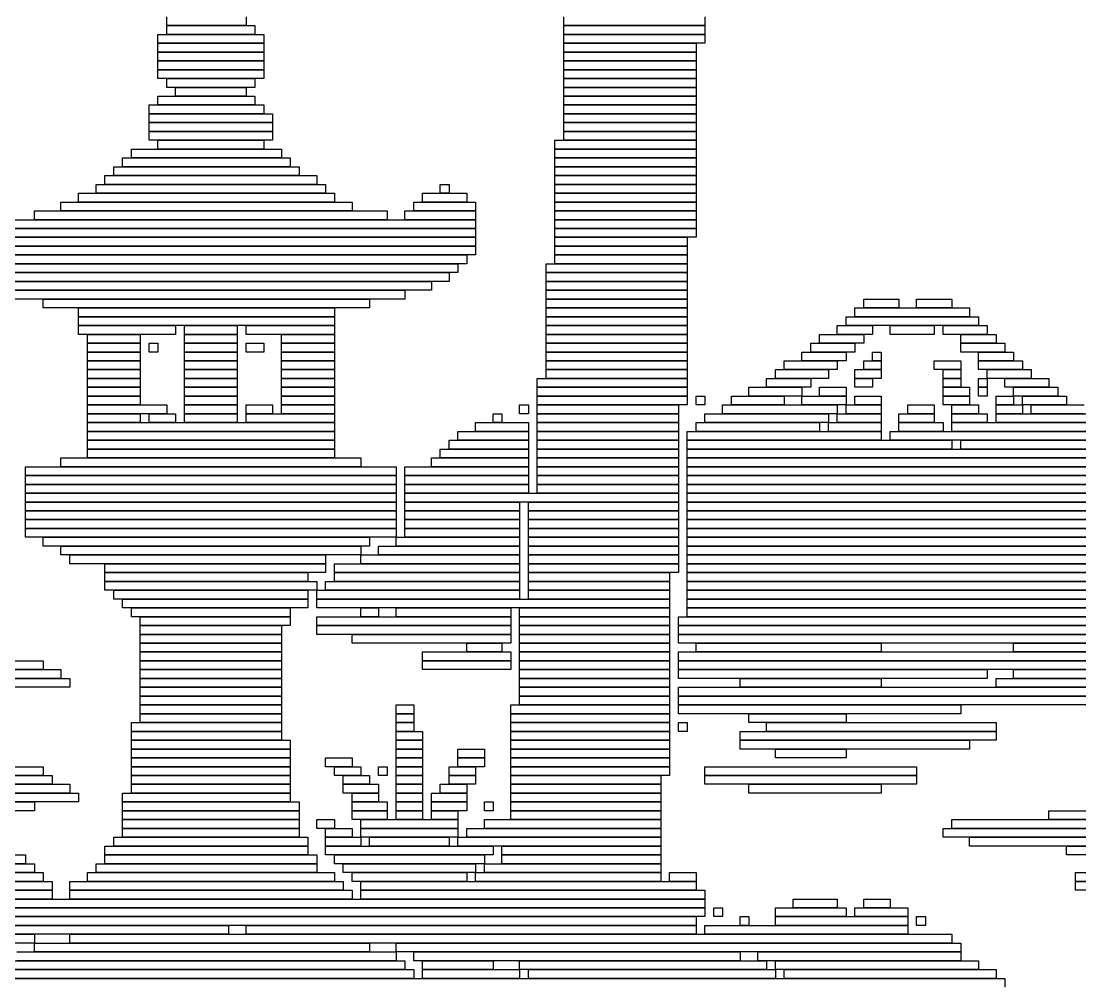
# Model space of a CAD drawing. Extents: x 294 to 729, y 311 to 714.
# Drawn here: x 399.5 to 519.5, y 452.5 to 561.5 of the extents above; entities that cross this region are included whole.
import ezdxf

# ---------------------------------------------------------------- set-up
doc = ezdxf.new("R2010")
doc.units = 0

msp = doc.modelspace()

# ---------------------------------------------------------------- linework, layer by layer
for p, q in [((416, 561), (416, 562)), ((425, 562), (425, 561)), ((461, 561), (461, 562)), ((477, 562), (477, 561)), ((425, 561), (416, 561)), ((416, 561), (426, 561)), ((416, 560), (416, 561)), ((426, 561), (426, 560)), ((477, 561), (461, 561)), ((461, 561), (477, 561)), ((461, 560), (461, 561)), ((477, 561), (477, 560)), ((415, 560), (427, 560)), ((415, 559), (415, 560)), ((426, 560), (416, 560)), ((427, 560), (427, 559)), ((477, 560), (461, 560)), ((461, 560), (477, 560)), ((461, 559), (461, 560)), ((477, 560), (477, 559)), ((427, 559), (415, 559)), ((415, 559), (427, 559)), ((415, 558), (415, 559)), ((427, 558), (415, 558)), ((415, 558), (427, 558)), ((415, 557), (415, 558)), ((427, 559), (427, 558)), ((427, 558), (427, 557)), ((477, 559), (461, 559)), ((461, 559), (476, 559)), ((461, 558), (461, 559)), ((476, 558), (461, 558)), ((461, 558), (476, 558)), ((461, 557), (461, 558)), ((476, 559), (476, 558)), ((476, 558), (476, 557)), ((427, 557), (415, 557)), ((415, 557), (427, 557)), ((415, 556), (415, 557)), ((427, 557), (427, 556)), ((476, 557), (461, 557)), ((461, 557), (476, 557)), ((461, 556), (461, 557)), ((476, 557), (476, 556)), ((427, 556), (415, 556)), ((415, 556), (427, 556)), ((415, 555), (415, 556)), ((427, 556), (427, 555)), ((476, 556), (461, 556)), ((461, 556), (476, 556)), ((461, 555), (461, 556)), ((476, 556), (476, 555)), ((427, 555), (415, 555)), ((416, 555), (426, 555)), ((416, 554), (416, 555)), ((426, 555), (426, 554)), ((476, 555), (461, 555)), ((461, 555), (476, 555)), ((461, 554), (461, 555)), ((476, 555), (476, 554)), ((426, 554), (416, 554)), ((417, 554), (425, 554)), ((417, 553), (417, 554)), ((425, 554), (425, 553)), ((476, 554), (461, 554)), ((461, 554), (476, 554)), ((461, 553), (461, 554)), ((476, 554), (476, 553)), ((414, 552), (427, 552)), ((414, 551), (414, 552)), ((415, 553), (426, 553)), ((415, 552), (415, 553)), ((426, 552), (415, 552)), ((425, 553), (417, 553)), ((426, 553), (426, 552)), ((427, 552), (427, 551)), ((476, 553), (461, 553)), ((461, 553), (476, 553)), ((461, 552), (461, 553)), ((476, 552), (461, 552)), ((461, 552), (476, 552)), ((461, 551), (461, 552)), ((476, 553), (476, 552)), ((476, 552), (476, 551)), ((427, 551), (414, 551)), ((414, 551), (428, 551)), ((414, 550), (414, 551)), ((428, 551), (428, 550)), ((476, 551), (461, 551)), ((461, 551), (476, 551)), ((461, 550), (461, 551)), ((476, 551), (476, 550)), ((428, 550), (414, 550)), ((414, 550), (428, 550)), ((414, 549), (414, 550)), ((428, 550), (428, 549)), ((476, 550), (461, 550)), ((461, 550), (476, 550)), ((461, 549), (461, 550)), ((476, 550), (476, 549)), ((428, 549), (414, 549)), ((414, 549), (428, 549)), ((414, 548), (414, 549)), ((428, 549), (428, 548)), ((476, 549), (461, 549)), ((461, 549), (476, 549)), ((461, 548), (461, 549)), ((476, 549), (476, 548)), ((428, 548), (414, 548)), ((415, 548), (427, 548)), ((415, 547), (415, 548)), ((427, 548), (427, 547)), ((460, 548), (476, 548)), ((460, 547), (460, 548)), ((476, 548), (461, 548)), ((476, 548), (476, 547)), ((411, 546), (430, 546)), ((411, 545), (411, 546)), ((412, 547), (429, 547)), ((412, 546), (412, 547)), ((429, 546), (412, 546)), ((427, 547), (415, 547)), ((429, 547), (429, 546)), ((430, 546), (430, 545)), ((476, 547), (460, 547)), ((460, 547), (476, 547)), ((460, 546), (460, 547)), ((476, 546), (460, 546)), ((460, 546), (476, 546)), ((460, 545), (460, 546)), ((476, 547), (476, 546)), ((476, 546), (476, 545)), ((410, 545), (431, 545)), ((410, 544), (410, 545)), ((430, 545), (411, 545)), ((431, 545), (431, 544)), ((476, 545), (460, 545)), ((460, 545), (476, 545)), ((460, 544), (460, 545)), ((476, 545), (476, 544)), ((409, 544), (433, 544)), ((409, 543), (409, 544)), ((431, 544), (410, 544)), ((433, 544), (433, 543)), ((476, 544), (460, 544)), ((460, 544), (476, 544)), ((460, 543), (460, 544)), ((476, 544), (476, 543)), ((408, 543), (434, 543)), ((408, 542), (408, 543)), ((433, 543), (409, 543)), ((434, 543), (434, 542)), ((447, 543), (448, 543)), ((447, 542), (447, 543)), ((448, 543), (448, 542)), ((476, 543), (460, 543)), ((460, 543), (476, 543)), ((460, 542), (460, 543)), ((476, 543), (476, 542)), ((406, 542), (435, 542)), ((406, 541), (406, 542)), ((434, 542), (408, 542)), ((435, 542), (435, 541)), ((445, 542), (450, 542)), ((445, 541), (445, 542)), ((448, 542), (447, 542)), ((450, 542), (450, 541)), ((476, 542), (460, 542)), ((460, 542), (476, 542)), ((460, 541), (460, 542)), ((476, 542), (476, 541)), ((401, 540), (441, 540)), ((401, 539), (401, 540)), ((404, 541), (437, 541)), ((404, 540), (404, 541)), ((437, 540), (404, 540)), ((435, 541), (406, 541)), ((437, 541), (437, 540)), ((441, 540), (441, 539)), ((443, 540), (451, 540)), ((443, 539), (443, 540)), ((444, 541), (451, 541)), ((444, 540), (444, 541)), ((451, 540), (444, 540)), ((450, 541), (445, 541)), ((451, 541), (451, 540)), ((451, 540), (451, 539)), ((476, 541), (460, 541)), ((460, 541), (476, 541)), ((460, 540), (460, 541)), ((476, 540), (460, 540)), ((460, 540), (476, 540)), ((460, 539), (460, 540)), ((476, 541), (476, 540)), ((476, 540), (476, 539)), ((390, 539), (451, 539)), ((441, 539), (401, 539)), ((451, 539), (443, 539)), ((451, 539), (451, 538)), ((476, 539), (460, 539)), ((460, 539), (476, 539)), ((460, 538), (460, 539)), ((476, 539), (476, 538)), ((451, 538), (390, 538)), ((390, 538), (451, 538)), ((451, 538), (451, 537)), ((476, 538), (460, 538)), ((460, 538), (476, 538)), ((460, 537), (460, 538)), ((476, 538), (476, 537)), ((451, 537), (390, 537)), ((391, 537), (451, 537)), ((451, 537), (451, 536)), ((476, 537), (460, 537)), ((460, 537), (475, 537)), ((460, 536), (460, 537)), ((475, 537), (475, 536)), ((451, 536), (391, 536)), ((391, 536), (451, 536)), ((451, 536), (451, 535)), ((475, 536), (460, 536)), ((460, 536), (475, 536)), ((460, 535), (460, 536)), ((475, 536), (475, 535)), ((451, 535), (391, 535)), ((391, 535), (450, 535)), ((450, 534), (391, 534)), ((392, 534), (449, 534)), ((449, 534), (449, 533)), ((450, 535), (450, 534)), ((459, 534), (475, 534)), ((459, 533), (459, 534)), ((475, 535), (460, 535)), ((460, 535), (475, 535)), ((460, 534), (460, 535)), ((475, 534), (460, 534)), ((475, 535), (475, 534)), ((475, 534), (475, 533)), ((449, 533), (392, 533)), ((393, 533), (448, 533)), ((448, 533), (448, 532)), ((475, 533), (459, 533)), ((459, 533), (475, 533)), ((459, 532), (459, 533)), ((475, 533), (475, 532)), ((448, 532), (393, 532)), ((395, 532), (446, 532)), ((446, 532), (446, 531)), ((475, 532), (459, 532)), ((459, 532), (475, 532)), ((459, 531), (459, 532)), ((475, 532), (475, 531)), ((446, 531), (395, 531)), ((397, 531), (443, 531)), ((443, 531), (443, 530)), ((475, 531), (459, 531)), ((459, 531), (475, 531)), ((459, 530), (459, 531)), ((475, 531), (475, 530)), ((443, 530), (397, 530)), ((402, 530), (439, 530)), ((402, 529), (402, 530)), ((439, 530), (439, 529)), ((475, 530), (459, 530)), ((459, 530), (475, 530)), ((459, 529), (459, 530)), ((475, 530), (475, 529)), ((495, 530), (499, 530)), ((495, 529), (495, 530)), ((499, 530), (499, 529)), ((501, 530), (505, 530)), ((501, 529), (501, 530)), ((505, 530), (505, 529)), ((439, 529), (402, 529)), ((406, 529), (435, 529)), ((406, 528), (406, 529)), ((435, 528), (406, 528)), ((406, 528), (435, 528)), ((406, 527), (406, 528)), ((435, 529), (435, 528)), ((435, 528), (435, 527)), ((475, 529), (459, 529)), ((459, 529), (475, 529)), ((459, 528), (459, 529)), ((475, 528), (459, 528)), ((459, 528), (475, 528)), ((459, 527), (459, 528)), ((475, 529), (475, 528)), ((475, 528), (475, 527)), ((493, 528), (508, 528)), ((493, 527), (493, 528)), ((494, 529), (507, 529)), ((494, 528), (494, 529)), ((507, 528), (494, 528)), ((499, 529), (495, 529)), ((505, 529), (501, 529)), ((507, 529), (507, 528)), ((508, 528), (508, 527)), ((435, 527), (406, 527)), ((406, 527), (417, 527)), ((406, 526), (406, 527)), ((417, 527), (417, 526)), ((418, 527), (424, 527)), ((418, 526), (418, 527)), ((424, 527), (424, 526)), ((425, 527), (435, 527)), ((425, 526), (425, 527)), ((435, 527), (435, 526)), ((475, 527), (459, 527)), ((459, 527), (475, 527)), ((459, 526), (459, 527)), ((475, 527), (475, 526)), ((492, 527), (496, 527)), ((492, 526), (492, 527)), ((508, 527), (493, 527)), ((496, 527), (496, 526)), ((498, 527), (503, 527)), ((498, 526), (498, 527)), ((503, 527), (503, 526)), ((504, 527), (509, 527)), ((504, 526), (504, 527)), ((509, 527), (509, 526)), ((417, 526), (406, 526)), ((407, 526), (413, 526)), ((407, 525), (407, 526)), ((413, 526), (413, 525)), ((424, 526), (418, 526)), ((418, 526), (424, 526)), ((418, 525), (418, 526)), ((424, 526), (424, 525)), ((435, 526), (425, 526)), ((429, 526), (435, 526)), ((429, 525), (429, 526)), ((435, 526), (435, 525)), ((475, 526), (459, 526)), ((459, 526), (475, 526)), ((459, 525), (459, 526)), ((475, 526), (475, 525)), ((490, 526), (495, 526)), ((490, 525), (490, 526)), ((496, 526), (492, 526)), ((495, 526), (495, 525)), ((503, 526), (498, 526)), ((509, 526), (504, 526)), ((506, 526), (510, 526)), ((506, 525), (506, 526)), ((510, 526), (510, 525)), ((413, 525), (407, 525)), ((407, 525), (413, 525)), ((407, 524), (407, 525)), ((413, 525), (413, 524)), ((414, 525), (415, 525)), ((414, 524), (414, 525)), ((415, 525), (415, 524)), ((424, 525), (418, 525)), ((418, 525), (424, 525)), ((418, 524), (418, 525)), ((424, 525), (424, 524)), ((425, 525), (427, 525)), ((425, 524), (425, 525)), ((427, 525), (427, 524)), ((435, 525), (429, 525)), ((429, 525), (435, 525)), ((429, 524), (429, 525)), ((435, 525), (435, 524)), ((475, 525), (459, 525)), ((459, 525), (475, 525)), ((459, 524), (459, 525)), ((475, 525), (475, 524)), ((489, 525), (494, 525)), ((489, 524), (489, 525)), ((495, 525), (490, 525)), ((494, 525), (494, 524)), ((510, 525), (506, 525)), ((506, 525), (511, 525)), ((506, 524), (506, 525)), ((511, 525), (511, 524)), ((413, 524), (407, 524)), ((407, 524), (413, 524)), ((407, 523), (407, 524)), ((413, 524), (413, 523)), ((415, 524), (414, 524)), ((424, 524), (418, 524)), ((418, 524), (424, 524)), ((418, 523), (418, 524)), ((424, 524), (424, 523)), ((427, 524), (425, 524)), ((435, 524), (429, 524)), ((429, 524), (435, 524)), ((429, 523), (429, 524)), ((435, 524), (435, 523)), ((475, 524), (459, 524)), ((459, 524), (475, 524)), ((459, 523), (459, 524)), ((475, 524), (475, 523)), ((488, 524), (493, 524)), ((488, 523), (488, 524)), ((494, 524), (489, 524)), ((493, 524), (493, 523)), ((496, 524), (497, 524)), ((496, 523), (496, 524)), ((497, 524), (497, 523)), ((511, 524), (506, 524)), ((508, 524), (512, 524)), ((508, 523), (508, 524)), ((512, 524), (512, 523)), ((413, 523), (407, 523)), ((407, 523), (413, 523)), ((407, 522), (407, 523)), ((413, 522), (407, 522)), ((407, 522), (413, 522)), ((407, 521), (407, 522)), ((413, 523), (413, 522)), ((413, 522), (413, 521)), ((424, 523), (418, 523)), ((418, 523), (424, 523)), ((418, 522), (418, 523)), ((424, 522), (418, 522)), ((418, 522), (424, 522)), ((418, 521), (418, 522)), ((424, 523), (424, 522)), ((424, 522), (424, 521)), ((435, 523), (429, 523)), ((429, 523), (435, 523)), ((429, 522), (429, 523)), ((435, 522), (429, 522)), ((429, 522), (435, 522)), ((429, 521), (429, 522)), ((435, 523), (435, 522)), ((435, 522), (435, 521)), ((475, 523), (459, 523)), ((459, 523), (475, 523)), ((459, 522), (459, 523)), ((475, 522), (459, 522)), ((459, 522), (475, 522)), ((459, 521), (459, 522)), ((475, 523), (475, 522)), ((475, 522), (475, 521)), ((485, 522), (491, 522)), ((485, 521), (485, 522)), ((486, 523), (492, 523)), ((486, 522), (486, 523)), ((492, 522), (486, 522)), ((493, 523), (488, 523)), ((491, 522), (491, 521)), ((492, 523), (492, 522)), ((494, 522), (497, 522)), ((494, 521), (494, 522)), ((495, 523), (497, 523)), ((495, 522), (495, 523)), ((497, 522), (495, 522)), ((497, 523), (496, 523)), ((497, 523), (497, 522)), ((497, 522), (497, 521)), ((503, 523), (506, 523)), ((503, 522), (503, 523)), ((506, 522), (503, 522)), ((504, 522), (506, 522)), ((504, 521), (504, 522)), ((506, 523), (506, 522)), ((506, 522), (506, 521)), ((512, 523), (508, 523)), ((508, 523), (513, 523)), ((508, 522), (508, 523)), ((513, 522), (508, 522)), ((509, 522), (514, 522)), ((509, 521), (509, 522)), ((513, 523), (513, 522)), ((514, 522), (514, 521)), ((413, 521), (407, 521)), ((407, 521), (413, 521)), ((407, 520), (407, 521)), ((413, 521), (413, 520)), ((424, 521), (418, 521)), ((418, 521), (424, 521)), ((418, 520), (418, 521)), ((424, 521), (424, 520)), ((435, 521), (429, 521)), ((429, 521), (435, 521)), ((429, 520), (429, 521)), ((435, 521), (435, 520)), ((458, 521), (475, 521)), ((458, 520), (458, 521)), ((475, 521), (459, 521)), ((475, 521), (475, 520)), ((484, 521), (489, 521)), ((484, 520), (484, 521)), ((491, 521), (485, 521)), ((489, 521), (489, 520)), ((497, 521), (494, 521)), ((494, 521), (496, 521)), ((494, 520), (494, 521)), ((496, 521), (496, 520)), ((506, 521), (504, 521)), ((504, 521), (506, 521)), ((504, 520), (504, 521)), ((506, 521), (506, 520)), ((508, 521), (509, 521)), ((508, 520), (508, 521)), ((514, 521), (509, 521)), ((509, 521), (509, 520)), ((511, 521), (516, 521)), ((511, 520), (511, 521)), ((516, 521), (516, 520)), ((413, 520), (407, 520)), ((407, 520), (413, 520)), ((407, 519), (407, 520)), ((413, 520), (413, 519)), ((424, 520), (418, 520)), ((418, 520), (424, 520)), ((418, 519), (418, 520)), ((424, 520), (424, 519)), ((435, 520), (429, 520)), ((429, 520), (435, 520)), ((429, 519), (429, 520)), ((435, 520), (435, 519)), ((475, 520), (458, 520)), ((458, 520), (475, 520)), ((458, 519), (458, 520)), ((475, 520), (475, 519)), ((482, 520), (488, 520)), ((482, 519), (482, 520)), ((489, 520), (484, 520)), ((488, 520), (488, 519)), ((490, 520), (493, 520)), ((490, 519), (490, 520)), ((493, 520), (493, 519)), ((496, 520), (494, 520)), ((506, 520), (504, 520)), ((504, 520), (507, 520)), ((504, 519), (504, 520)), ((507, 520), (507, 519)), ((509, 520), (508, 520)), ((508, 520), (509, 520)), ((508, 519), (508, 520)), ((509, 520), (509, 519)), ((516, 520), (511, 520)), ((512, 520), (517, 520)), ((512, 519), (512, 520)), ((517, 520), (517, 519)), ((413, 519), (407, 519)), ((407, 519), (413, 519)), ((407, 518), (407, 519)), ((413, 519), (413, 518)), ((424, 519), (418, 519)), ((418, 519), (424, 519)), ((418, 518), (418, 519)), ((424, 519), (424, 518)), ((435, 519), (429, 519)), ((429, 519), (435, 519)), ((429, 518), (429, 519)), ((435, 519), (435, 518)), ((475, 519), (458, 519)), ((458, 519), (475, 519)), ((458, 518), (458, 519)), ((475, 519), (475, 518)), ((476, 519), (477, 519)), ((476, 518), (476, 519)), ((477, 519), (477, 518)), ((480, 519), (486, 519)), ((480, 518), (480, 519)), ((488, 519), (482, 519)), ((486, 519), (486, 518)), ((488, 519), (493, 519)), ((488, 518), (488, 519)), ((493, 519), (490, 519)), ((493, 519), (493, 518)), ((494, 519), (497, 519)), ((494, 518), (494, 519)), ((497, 519), (497, 518)), ((507, 519), (504, 519)), ((504, 519), (507, 519)), ((504, 518), (504, 519)), ((507, 519), (507, 518)), ((509, 519), (508, 519)), ((510, 519), (512, 519)), ((510, 518), (510, 519)), ((517, 519), (512, 519)), ((512, 519), (512, 518)), ((513, 519), (518, 519)), ((513, 518), (513, 519)), ((518, 519), (518, 518)), ((413, 518), (407, 518)), ((407, 518), (416, 518)), ((407, 517), (407, 518)), ((416, 518), (416, 517)), ((424, 518), (418, 518)), ((418, 518), (424, 518)), ((418, 517), (418, 518)), ((424, 518), (424, 517)), ((425, 518), (428, 518)), ((425, 517), (425, 518)), ((428, 518), (428, 517)), ((435, 518), (429, 518)), ((429, 518), (435, 518)), ((429, 517), (429, 518)), ((435, 518), (435, 517)), ((456, 518), (457, 518)), ((456, 517), (456, 518)), ((457, 518), (457, 517)), ((475, 518), (458, 518)), ((458, 518), (474, 518)), ((458, 517), (458, 518)), ((474, 518), (474, 517)), ((477, 518), (476, 518)), ((479, 518), (492, 518)), ((479, 517), (479, 518)), ((486, 518), (480, 518)), ((493, 518), (488, 518)), ((492, 518), (492, 517)), ((493, 518), (497, 518)), ((493, 517), (493, 518)), ((497, 518), (494, 518)), ((497, 518), (497, 517)), ((500, 518), (503, 518)), ((500, 517), (500, 518)), ((503, 518), (503, 517)), ((507, 518), (504, 518)), ((505, 518), (508, 518)), ((505, 517), (505, 518)), ((508, 518), (508, 517)), ((512, 518), (510, 518)), ((510, 518), (513, 518)), ((510, 517), (510, 518)), ((518, 518), (513, 518)), ((513, 518), (513, 517)), ((514, 518), (520, 518)), ((514, 517), (514, 518)), ((416, 517), (407, 517)), ((407, 517), (413, 517)), ((407, 516), (407, 517)), ((413, 516), (407, 516)), ((407, 516), (435, 516)), ((407, 515), (407, 516)), ((413, 517), (413, 516)), ((414, 517), (417, 517)), ((414, 516), (414, 517)), ((417, 516), (414, 516)), ((417, 517), (417, 516)), ((424, 517), (418, 517)), ((418, 517), (424, 517)), ((418, 516), (418, 517)), ((424, 516), (418, 516)), ((424, 517), (424, 516)), ((428, 517), (425, 517)), ((425, 517), (435, 517)), ((425, 516), (425, 517)), ((435, 516), (425, 516)), ((435, 517), (429, 517)), ((435, 517), (435, 516)), ((435, 516), (435, 515)), ((451, 516), (457, 516)), ((451, 515), (451, 516)), ((453, 517), (454, 517)), ((453, 516), (453, 517)), ((454, 516), (453, 516)), ((454, 517), (454, 516)), ((457, 517), (456, 517)), ((457, 516), (457, 515)), ((474, 517), (458, 517)), ((458, 517), (474, 517)), ((458, 516), (458, 517)), ((474, 516), (458, 516)), ((458, 516), (474, 516)), ((458, 515), (458, 516)), ((474, 517), (474, 516)), ((474, 516), (474, 515)), ((476, 516), (490, 516)), ((476, 515), (476, 516)), ((477, 517), (491, 517)), ((477, 516), (477, 517)), ((491, 516), (477, 516)), ((492, 517), (479, 517)), ((490, 516), (490, 515)), ((491, 517), (491, 516)), ((491, 516), (497, 516)), ((491, 515), (491, 516)), ((492, 517), (497, 517)), ((492, 516), (492, 517)), ((497, 516), (492, 516)), ((497, 517), (493, 517)), ((497, 517), (497, 516)), ((497, 516), (497, 515)), ((499, 517), (503, 517)), ((499, 516), (499, 517)), ((503, 516), (499, 516)), ((499, 516), (504, 516)), ((499, 515), (499, 516)), ((503, 517), (500, 517)), ((503, 517), (503, 516)), ((504, 516), (504, 515)), ((508, 517), (505, 517)), ((505, 517), (509, 517)), ((505, 516), (505, 517)), ((509, 516), (505, 516)), ((505, 516), (522, 516)), ((505, 515), (505, 516)), ((509, 517), (509, 516)), ((513, 517), (510, 517)), ((510, 517), (521, 517)), ((510, 516), (510, 517)), ((521, 516), (510, 516)), ((520, 517), (514, 517)), ((435, 515), (407, 515)), ((407, 515), (435, 515)), ((407, 514), (407, 515)), ((435, 515), (435, 514)), ((449, 515), (457, 515)), ((449, 514), (449, 515)), ((457, 515), (451, 515)), ((457, 515), (457, 514)), ((474, 515), (458, 515)), ((458, 515), (474, 515)), ((458, 514), (458, 515)), ((474, 515), (474, 514)), ((475, 515), (497, 515)), ((475, 514), (475, 515)), ((490, 515), (476, 515)), ((497, 515), (491, 515)), ((497, 515), (497, 514)), ((498, 515), (524, 515)), ((498, 514), (498, 515)), ((504, 515), (499, 515)), ((522, 515), (505, 515)), ((435, 514), (407, 514)), ((407, 514), (435, 514)), ((407, 513), (407, 514)), ((435, 514), (435, 513)), ((448, 514), (457, 514)), ((448, 513), (448, 514)), ((457, 514), (449, 514)), ((457, 514), (457, 513)), ((474, 514), (458, 514)), ((458, 514), (474, 514)), ((458, 513), (458, 514)), ((474, 514), (474, 513)), ((497, 514), (475, 514)), ((475, 514), (505, 514)), ((475, 513), (475, 514)), ((524, 514), (498, 514)), ((505, 514), (505, 513)), ((506, 514), (525, 514)), ((506, 513), (506, 514)), ((435, 513), (407, 513)), ((407, 513), (435, 513)), ((407, 512), (407, 513)), ((435, 513), (435, 512)), ((447, 513), (457, 513)), ((447, 512), (447, 513)), ((457, 513), (448, 513)), ((457, 513), (457, 512)), ((474, 513), (458, 513)), ((458, 513), (474, 513)), ((458, 512), (458, 513)), ((474, 513), (474, 512)), ((505, 513), (475, 513)), ((475, 513), (527, 513)), ((475, 512), (475, 513)), ((525, 513), (506, 513)), ((404, 512), (438, 512)), ((404, 511), (404, 512)), ((435, 512), (407, 512)), ((438, 512), (438, 511)), ((446, 512), (457, 512)), ((446, 511), (446, 512)), ((457, 512), (447, 512)), ((457, 512), (457, 511)), ((474, 512), (458, 512)), ((458, 512), (474, 512)), ((458, 511), (458, 512)), ((474, 512), (474, 511)), ((527, 512), (475, 512)), ((475, 512), (528, 512)), ((475, 511), (475, 512)), ((400, 511), (442, 511)), ((400, 510), (400, 511)), ((442, 510), (400, 510)), ((400, 510), (442, 510)), ((400, 509), (400, 510)), ((438, 511), (404, 511)), ((442, 511), (442, 510)), ((442, 510), (442, 509)), ((443, 511), (457, 511)), ((443, 510), (443, 511)), ((457, 510), (443, 510)), ((443, 510), (457, 510)), ((443, 509), (443, 510)), ((457, 511), (446, 511)), ((457, 511), (457, 510)), ((457, 510), (457, 509)), ((474, 511), (458, 511)), ((458, 511), (474, 511)), ((458, 510), (458, 511)), ((474, 510), (458, 510)), ((458, 510), (474, 510)), ((458, 509), (458, 510)), ((474, 511), (474, 510)), ((474, 510), (474, 509)), ((528, 511), (475, 511)), ((475, 511), (543, 511)), ((475, 510), (475, 511)), ((543, 510), (475, 510)), ((475, 510), (531, 510)), ((475, 509), (475, 510)), ((442, 509), (400, 509)), ((400, 509), (442, 509)), ((400, 508), (400, 509)), ((442, 509), (442, 508)), ((457, 509), (443, 509)), ((443, 509), (457, 509)), ((443, 508), (443, 509)), ((457, 509), (457, 508)), ((474, 509), (458, 509)), ((458, 509), (474, 509)), ((458, 508), (458, 509)), ((474, 509), (474, 508)), ((531, 509), (475, 509)), ((475, 509), (533, 509)), ((475, 508), (475, 509)), ((442, 508), (400, 508)), ((400, 508), (442, 508)), ((400, 507), (400, 508)), ((442, 508), (442, 507)), ((457, 508), (443, 508)), ((443, 508), (474, 508)), ((443, 507), (443, 508)), ((474, 508), (458, 508)), ((474, 508), (474, 507)), ((533, 508), (475, 508)), ((475, 508), (535, 508)), ((475, 507), (475, 508)), ((442, 507), (400, 507)), ((400, 507), (442, 507)), ((400, 506), (400, 507)), ((442, 507), (442, 506)), ((474, 507), (443, 507)), ((443, 507), (456, 507)), ((443, 506), (443, 507)), ((456, 507), (456, 506)), ((457, 507), (474, 507)), ((457, 506), (457, 507)), ((474, 507), (474, 506)), ((535, 507), (475, 507)), ((475, 507), (583, 507)), ((475, 506), (475, 507)), ((442, 506), (400, 506)), ((400, 506), (442, 506)), ((400, 505), (400, 506)), ((442, 506), (442, 505)), ((456, 506), (443, 506)), ((443, 506), (456, 506)), ((443, 505), (443, 506)), ((456, 506), (456, 505)), ((474, 506), (457, 506)), ((457, 506), (474, 506)), ((457, 505), (457, 506)), ((474, 506), (474, 505)), ((583, 506), (475, 506)), ((475, 506), (539, 506)), ((475, 505), (475, 506)), ((442, 505), (400, 505)), ((400, 505), (442, 505)), ((400, 504), (400, 505)), ((442, 504), (400, 504)), ((400, 504), (442, 504)), ((400, 503), (400, 504)), ((442, 505), (442, 504)), ((442, 504), (442, 503)), ((456, 505), (443, 505)), ((443, 505), (456, 505)), ((443, 504), (443, 505)), ((456, 504), (443, 504)), ((443, 504), (456, 504)), ((443, 503), (443, 504)), ((456, 505), (456, 504)), ((456, 504), (456, 503)), ((474, 505), (457, 505)), ((457, 505), (474, 505)), ((457, 504), (457, 505)), ((474, 504), (457, 504)), ((457, 504), (474, 504)), ((457, 503), (457, 504)), ((474, 505), (474, 504)), ((474, 504), (474, 503)), ((539, 505), (475, 505)), ((475, 505), (542, 505)), ((475, 504), (475, 505)), ((542, 504), (475, 504)), ((475, 504), (544, 504)), ((475, 503), (475, 504)), ((442, 503), (400, 503)), ((402, 503), (439, 503)), ((402, 502), (402, 503)), ((439, 503), (439, 502)), ((442, 503), (456, 503)), ((442, 502), (442, 503)), ((456, 503), (443, 503)), ((456, 503), (456, 502)), ((474, 503), (457, 503)), ((457, 503), (474, 503)), ((457, 502), (457, 503)), ((474, 503), (474, 502)), ((544, 503), (475, 503)), ((475, 503), (546, 503)), ((475, 502), (475, 503)), ((439, 502), (402, 502)), ((404, 502), (438, 502)), ((404, 501), (404, 502)), ((438, 502), (438, 501)), ((440, 502), (456, 502)), ((440, 501), (440, 502)), ((456, 502), (442, 502)), ((456, 502), (456, 501)), ((474, 502), (457, 502)), ((457, 502), (474, 502)), ((457, 501), (457, 502)), ((474, 502), (474, 501)), ((546, 502), (475, 502)), ((475, 502), (546, 502)), ((475, 501), (475, 502)), ((438, 501), (404, 501)), ((405, 501), (434, 501)), ((405, 500), (405, 501)), ((434, 501), (434, 500)), ((438, 501), (456, 501)), ((438, 500), (438, 501)), ((456, 501), (440, 501)), ((456, 501), (456, 500)), ((474, 501), (457, 501)), ((457, 501), (474, 501)), ((457, 500), (457, 501)), ((474, 501), (474, 500)), ((546, 501), (475, 501)), ((475, 501), (546, 501)), ((475, 500), (475, 501)), ((434, 500), (405, 500)), ((409, 500), (434, 500)), ((409, 499), (409, 500)), ((434, 500), (434, 499)), ((435, 500), (456, 500)), ((435, 499), (435, 500)), ((456, 500), (438, 500)), ((456, 500), (456, 499)), ((474, 500), (457, 500)), ((457, 500), (474, 500)), ((457, 499), (457, 500)), ((474, 500), (474, 499)), ((546, 500), (475, 500)), ((475, 500), (546, 500)), ((475, 499), (475, 500)), ((434, 499), (409, 499)), ((409, 499), (432, 499)), ((409, 498), (409, 499)), ((432, 498), (409, 498)), ((409, 498), (433, 498)), ((409, 497), (409, 498)), ((432, 499), (432, 498)), ((433, 498), (433, 497)), ((434, 498), (456, 498)), ((434, 497), (434, 498)), ((456, 499), (435, 499)), ((435, 499), (456, 499)), ((435, 498), (435, 499)), ((456, 498), (435, 498)), ((456, 499), (456, 498)), ((456, 498), (456, 497)), ((474, 499), (457, 499)), ((457, 499), (473, 499)), ((457, 498), (457, 499)), ((473, 498), (457, 498)), ((457, 498), (473, 498)), ((457, 497), (457, 498)), ((473, 499), (473, 498)), ((473, 498), (473, 497)), ((546, 499), (475, 499)), ((475, 499), (541, 499)), ((475, 498), (475, 499)), ((541, 498), (475, 498)), ((475, 498), (537, 498)), ((475, 497), (475, 498)), ((433, 497), (409, 497)), ((410, 497), (432, 497)), ((410, 496), (410, 497)), ((432, 497), (432, 496)), ((433, 497), (456, 497)), ((433, 496), (433, 497)), ((456, 497), (434, 497)), ((456, 497), (456, 496)), ((473, 497), (457, 497)), ((457, 497), (473, 497)), ((457, 496), (457, 497)), ((473, 497), (473, 496)), ((537, 497), (475, 497)), ((475, 497), (537, 497)), ((475, 496), (475, 497)), ((432, 496), (410, 496)), ((411, 496), (432, 496)), ((411, 495), (411, 496)), ((432, 496), (432, 495)), ((456, 496), (433, 496)), ((433, 496), (473, 496)), ((433, 495), (433, 496)), ((473, 496), (457, 496)), ((473, 496), (473, 495)), ((537, 496), (475, 496)), ((475, 496), (535, 496)), ((475, 495), (475, 496)), ((432, 495), (411, 495)), ((412, 495), (430, 495)), ((412, 494), (412, 495)), ((430, 495), (430, 494)), ((473, 495), (433, 495)), ((438, 495), (440, 495)), ((438, 494), (438, 495)), ((440, 495), (440, 494)), ((442, 495), (455, 495)), ((442, 494), (442, 495)), ((455, 495), (455, 494)), ((456, 495), (473, 495)), ((456, 494), (456, 495)), ((473, 495), (473, 494)), ((535, 495), (475, 495)), ((475, 495), (602, 495)), ((475, 494), (475, 495)), ((430, 494), (412, 494)), ((413, 494), (430, 494)), ((413, 493), (413, 494)), ((430, 494), (430, 493)), ((433, 494), (455, 494)), ((433, 493), (433, 494)), ((440, 494), (438, 494)), ((455, 494), (442, 494)), ((455, 494), (455, 493)), ((473, 494), (456, 494)), ((456, 494), (473, 494)), ((456, 493), (456, 494)), ((473, 494), (473, 493)), ((474, 494), (602, 494)), ((474, 493), (474, 494)), ((602, 494), (475, 494)), ((430, 493), (413, 493)), ((413, 493), (429, 493)), ((413, 492), (413, 493)), ((429, 492), (413, 492)), ((413, 492), (429, 492)), ((413, 491), (413, 492)), ((429, 493), (429, 492)), ((429, 492), (429, 491)), ((455, 493), (433, 493)), ((433, 493), (455, 493)), ((433, 492), (433, 493)), ((455, 492), (433, 492)), ((437, 492), (455, 492)), ((437, 491), (437, 492)), ((455, 493), (455, 492)), ((455, 492), (455, 491)), ((473, 493), (456, 493)), ((456, 493), (473, 493)), ((456, 492), (456, 493)), ((473, 492), (456, 492)), ((456, 492), (473, 492)), ((456, 491), (456, 492)), ((473, 493), (473, 492)), ((473, 492), (473, 491)), ((602, 493), (474, 493)), ((474, 493), (602, 493)), ((474, 492), (474, 493)), ((602, 492), (474, 492)), ((474, 492), (527, 492)), ((474, 491), (474, 492)), ((429, 491), (413, 491)), ((413, 491), (429, 491)), ((413, 490), (413, 491)), ((429, 491), (429, 490)), ((455, 491), (437, 491)), ((450, 491), (454, 491)), ((450, 490), (450, 491)), ((454, 491), (454, 490)), ((473, 491), (456, 491)), ((456, 491), (473, 491)), ((456, 490), (456, 491)), ((473, 491), (473, 490)), ((527, 491), (474, 491)), ((476, 491), (497, 491)), ((476, 490), (476, 491)), ((497, 491), (497, 490)), ((512, 491), (536, 491)), ((512, 490), (512, 491)), ((429, 490), (413, 490)), ((413, 490), (429, 490)), ((413, 489), (413, 490)), ((429, 490), (429, 489)), ((445, 490), (455, 490)), ((445, 489), (445, 490)), ((454, 490), (450, 490)), ((455, 490), (455, 489)), ((473, 490), (456, 490)), ((456, 490), (473, 490)), ((456, 489), (456, 490)), ((473, 490), (473, 489)), ((474, 490), (536, 490)), ((474, 489), (474, 490)), ((497, 490), (476, 490)), ((536, 490), (512, 490)), ((388, 489), (402, 489)), ((402, 489), (402, 488)), ((429, 489), (413, 489)), ((413, 489), (429, 489)), ((413, 488), (413, 489)), ((429, 489), (429, 488)), ((455, 489), (445, 489)), ((445, 489), (455, 489)), ((445, 488), (445, 489)), ((455, 489), (455, 488)), ((473, 489), (456, 489)), ((456, 489), (473, 489)), ((456, 488), (456, 489)), ((473, 489), (473, 488)), ((536, 489), (474, 489)), ((474, 489), (533, 489)), ((474, 488), (474, 489)), ((387, 488), (404, 488)), ((402, 488), (388, 488)), ((404, 488), (404, 487)), ((429, 488), (413, 488)), ((413, 488), (429, 488)), ((413, 487), (413, 488)), ((429, 488), (429, 487)), ((455, 488), (445, 488)), ((473, 488), (456, 488)), ((456, 488), (473, 488)), ((456, 487), (456, 488)), ((473, 488), (473, 487)), ((533, 488), (474, 488)), ((474, 488), (509, 488)), ((474, 487), (474, 488)), ((509, 488), (509, 487)), ((512, 488), (532, 488)), ((512, 487), (512, 488)), ((385, 487), (405, 487)), ((405, 486), (385, 486)), ((404, 487), (387, 487)), ((405, 487), (405, 486)), ((429, 487), (413, 487)), ((413, 487), (429, 487)), ((413, 486), (413, 487)), ((429, 486), (413, 486)), ((413, 486), (429, 486)), ((413, 485), (413, 486)), ((429, 487), (429, 486)), ((429, 486), (429, 485)), ((473, 487), (456, 487)), ((456, 487), (473, 487)), ((456, 486), (456, 487)), ((473, 486), (456, 486)), ((456, 486), (473, 486)), ((456, 485), (456, 486)), ((473, 487), (473, 486)), ((473, 486), (473, 485)), ((509, 487), (474, 487)), ((474, 486), (527, 486)), ((474, 485), (474, 486)), ((481, 487), (497, 487)), ((481, 486), (481, 487)), ((497, 486), (481, 486)), ((497, 487), (497, 486)), ((510, 487), (526, 487)), ((510, 486), (510, 487)), ((526, 486), (510, 486)), ((532, 487), (512, 487)), ((429, 485), (413, 485)), ((413, 485), (429, 485)), ((413, 484), (413, 485)), ((429, 485), (429, 484)), ((473, 485), (456, 485)), ((456, 485), (473, 485)), ((456, 484), (456, 485)), ((473, 485), (473, 484)), ((527, 485), (474, 485)), ((474, 485), (526, 485)), ((474, 484), (474, 485)), ((429, 484), (413, 484)), ((413, 484), (429, 484)), ((413, 483), (413, 484)), ((429, 484), (429, 483)), ((442, 484), (444, 484)), ((442, 483), (442, 484)), ((444, 484), (444, 483)), ((455, 484), (473, 484)), ((455, 483), (455, 484)), ((473, 484), (456, 484)), ((473, 484), (473, 483)), ((526, 484), (474, 484)), ((474, 484), (506, 484)), ((474, 483), (474, 484)), ((506, 484), (506, 483)), ((429, 483), (413, 483)), ((413, 483), (429, 483)), ((413, 482), (413, 483)), ((429, 483), (429, 482)), ((444, 483), (442, 483)), ((442, 483), (444, 483)), ((442, 482), (442, 483)), ((444, 483), (444, 482)), ((473, 483), (455, 483)), ((455, 483), (473, 483)), ((455, 482), (455, 483)), ((473, 483), (473, 482)), ((506, 483), (474, 483)), ((482, 483), (493, 483)), ((482, 482), (482, 483)), ((493, 483), (493, 482)), ((412, 482), (429, 482)), ((412, 481), (412, 482)), ((429, 482), (413, 482)), ((429, 482), (429, 481)), ((444, 482), (442, 482)), ((442, 482), (444, 482)), ((442, 481), (442, 482)), ((444, 482), (444, 481)), ((473, 482), (455, 482)), ((455, 482), (473, 482)), ((455, 481), (455, 482)), ((473, 482), (473, 481)), ((474, 482), (475, 482)), ((474, 481), (474, 482)), ((475, 482), (475, 481)), ((493, 482), (482, 482)), ((484, 482), (510, 482)), ((484, 481), (484, 482)), ((510, 482), (510, 481)), ((429, 481), (412, 481)), ((412, 481), (429, 481)), ((412, 480), (412, 481)), ((429, 480), (412, 480)), ((412, 480), (430, 480)), ((412, 479), (412, 480)), ((429, 481), (429, 480)), ((430, 480), (430, 479)), ((444, 481), (442, 481)), ((442, 481), (445, 481)), ((442, 480), (442, 481)), ((445, 480), (442, 480)), ((442, 480), (445, 480)), ((442, 479), (442, 480)), ((445, 481), (445, 480)), ((445, 480), (445, 479)), ((473, 481), (455, 481)), ((455, 481), (473, 481)), ((455, 480), (455, 481)), ((473, 480), (455, 480)), ((455, 480), (473, 480)), ((455, 479), (455, 480)), ((473, 481), (473, 480)), ((473, 480), (473, 479)), ((475, 481), (474, 481)), ((481, 481), (510, 481)), ((481, 480), (481, 481)), ((510, 480), (481, 480)), ((481, 480), (507, 480)), ((481, 479), (481, 480)), ((510, 481), (484, 481)), ((507, 480), (507, 479)), ((510, 481), (510, 480)), ((430, 479), (412, 479)), ((412, 479), (430, 479)), ((412, 478), (412, 479)), ((430, 479), (430, 478)), ((445, 479), (442, 479)), ((442, 479), (445, 479)), ((442, 478), (442, 479)), ((445, 479), (445, 478)), ((449, 479), (452, 479)), ((449, 478), (449, 479)), ((452, 479), (452, 478)), ((473, 479), (455, 479)), ((455, 479), (473, 479)), ((455, 478), (455, 479)), ((473, 479), (473, 478)), ((507, 479), (481, 479)), ((485, 479), (493, 479)), ((485, 478), (485, 479)), ((493, 479), (493, 478)), ((430, 478), (412, 478)), ((412, 478), (430, 478)), ((412, 477), (412, 478)), ((430, 478), (430, 477)), ((434, 478), (437, 478)), ((434, 477), (434, 478)), ((437, 478), (437, 477)), ((445, 478), (442, 478)), ((442, 478), (445, 478)), ((442, 477), (442, 478)), ((445, 478), (445, 477)), ((452, 478), (449, 478)), ((449, 478), (452, 478)), ((449, 477), (449, 478)), ((452, 478), (452, 477)), ((473, 478), (455, 478)), ((455, 478), (473, 478)), ((455, 477), (455, 478)), ((473, 478), (473, 477)), ((493, 478), (485, 478)), ((390, 477), (402, 477)), ((402, 477), (402, 476)), ((430, 477), (412, 477)), ((412, 477), (430, 477)), ((412, 476), (412, 477)), ((430, 477), (430, 476)), ((437, 477), (434, 477)), ((435, 477), (438, 477)), ((435, 476), (435, 477)), ((438, 477), (438, 476)), ((440, 477), (441, 477)), ((440, 476), (440, 477)), ((441, 477), (441, 476)), ((445, 477), (442, 477)), ((442, 477), (445, 477)), ((442, 476), (442, 477)), ((445, 477), (445, 476)), ((448, 477), (451, 477)), ((448, 476), (448, 477)), ((452, 477), (449, 477)), ((451, 477), (451, 476)), ((473, 477), (455, 477)), ((455, 477), (473, 477)), ((455, 476), (455, 477)), ((473, 477), (473, 476)), ((477, 477), (501, 477)), ((477, 476), (477, 477)), ((501, 477), (501, 476)), ((388, 476), (403, 476)), ((402, 476), (390, 476)), ((403, 476), (403, 475)), ((430, 476), (412, 476)), ((412, 476), (430, 476)), ((412, 475), (412, 476)), ((430, 476), (430, 475)), ((438, 476), (435, 476)), ((436, 476), (439, 476)), ((436, 475), (436, 476)), ((439, 476), (439, 475)), ((441, 476), (440, 476)), ((445, 476), (442, 476)), ((442, 476), (445, 476)), ((442, 475), (442, 476)), ((445, 476), (445, 475)), ((451, 476), (448, 476)), ((448, 476), (451, 476)), ((448, 475), (448, 476)), ((451, 476), (451, 475)), ((473, 476), (455, 476)), ((455, 476), (472, 476)), ((455, 475), (455, 476)), ((472, 476), (472, 475)), ((501, 476), (477, 476)), ((477, 476), (501, 476)), ((477, 475), (477, 476)), ((501, 476), (501, 475)), ((351, 474), (406, 474)), ((387, 475), (405, 475)), ((405, 474), (387, 474)), ((403, 475), (388, 475)), ((405, 475), (405, 474)), ((406, 474), (406, 473)), ((411, 474), (430, 474)), ((411, 473), (411, 474)), ((430, 475), (412, 475)), ((412, 475), (430, 475)), ((412, 474), (412, 475)), ((430, 474), (412, 474)), ((430, 475), (430, 474)), ((430, 474), (430, 473)), ((439, 475), (436, 475)), ((436, 475), (440, 475)), ((436, 474), (436, 475)), ((440, 474), (436, 474)), ((437, 474), (440, 474)), ((437, 473), (437, 474)), ((440, 475), (440, 474)), ((440, 474), (440, 473)), ((445, 475), (442, 475)), ((442, 475), (445, 475)), ((442, 474), (442, 475)), ((445, 474), (442, 474)), ((442, 474), (445, 474)), ((442, 473), (442, 474)), ((445, 475), (445, 474)), ((445, 474), (445, 473)), ((446, 474), (450, 474)), ((446, 473), (446, 474)), ((447, 475), (450, 475)), ((447, 474), (447, 475)), ((450, 474), (447, 474)), ((451, 475), (448, 475)), ((450, 475), (450, 474)), ((450, 474), (450, 473)), ((472, 475), (455, 475)), ((455, 475), (472, 475)), ((455, 474), (455, 475)), ((472, 474), (455, 474)), ((455, 474), (472, 474)), ((455, 473), (455, 474)), ((472, 475), (472, 474)), ((472, 474), (472, 473)), ((501, 475), (477, 475)), ((482, 475), (497, 475)), ((482, 474), (482, 475)), ((497, 474), (482, 474)), ((497, 475), (497, 474)), ((406, 473), (351, 473)), ((352, 473), (401, 473)), ((401, 473), (401, 472)), ((430, 473), (411, 473)), ((411, 473), (431, 473)), ((411, 472), (411, 473)), ((431, 473), (431, 472)), ((440, 473), (437, 473)), ((437, 473), (441, 473)), ((437, 472), (437, 473)), ((441, 473), (441, 472)), ((445, 473), (442, 473)), ((442, 473), (445, 473)), ((442, 472), (442, 473)), ((445, 473), (445, 472)), ((450, 473), (446, 473)), ((446, 473), (450, 473)), ((446, 472), (446, 473)), ((450, 473), (450, 472)), ((452, 473), (453, 473)), ((452, 472), (452, 473)), ((453, 473), (453, 472)), ((472, 473), (455, 473)), ((455, 473), (472, 473)), ((455, 472), (455, 473)), ((472, 473), (472, 472)), ((401, 472), (352, 472)), ((431, 472), (411, 472)), ((411, 472), (431, 472)), ((411, 471), (411, 472)), ((431, 472), (431, 471)), ((441, 472), (437, 472)), ((437, 472), (441, 472)), ((437, 471), (437, 472)), ((441, 472), (441, 471)), ((445, 472), (442, 472)), ((442, 472), (445, 472)), ((442, 471), (442, 472)), ((445, 472), (445, 471)), ((450, 472), (446, 472)), ((446, 472), (449, 472)), ((446, 471), (446, 472)), ((449, 472), (449, 471)), ((453, 472), (452, 472)), ((472, 472), (455, 472)), ((455, 472), (472, 472)), ((455, 471), (455, 472)), ((472, 472), (472, 471)), ((516, 472), (551, 472)), ((516, 471), (516, 472)), ((431, 471), (411, 471)), ((411, 471), (431, 471)), ((411, 470), (411, 471)), ((431, 471), (431, 470)), ((433, 471), (435, 471)), ((433, 470), (433, 471)), ((435, 471), (435, 470)), ((441, 471), (437, 471)), ((438, 471), (449, 471)), ((438, 470), (438, 471)), ((445, 471), (442, 471)), ((449, 471), (446, 471)), ((449, 471), (449, 470)), ((452, 471), (472, 471)), ((452, 470), (452, 471)), ((472, 471), (455, 471)), ((472, 471), (472, 470)), ((505, 471), (572, 471)), ((505, 470), (505, 471)), ((551, 471), (516, 471)), ((431, 470), (411, 470)), ((411, 470), (431, 470)), ((411, 469), (411, 470)), ((431, 470), (431, 469)), ((435, 470), (433, 470)), ((434, 470), (437, 470)), ((434, 469), (434, 470)), ((437, 470), (437, 469)), ((449, 470), (438, 470)), ((438, 470), (449, 470)), ((438, 469), (438, 470)), ((449, 470), (449, 469)), ((450, 470), (472, 470)), ((450, 469), (450, 470)), ((472, 470), (452, 470)), ((472, 470), (472, 469)), ((504, 470), (574, 470)), ((504, 469), (504, 470)), ((572, 470), (505, 470)), ((409, 468), (432, 468)), ((409, 467), (409, 468)), ((410, 469), (432, 469)), ((410, 468), (410, 469)), ((432, 468), (410, 468)), ((431, 469), (411, 469)), ((432, 469), (432, 468)), ((432, 468), (432, 467)), ((437, 469), (434, 469)), ((434, 469), (438, 469)), ((434, 468), (434, 469)), ((438, 468), (434, 468)), ((434, 468), (453, 468)), ((434, 467), (434, 468)), ((449, 469), (438, 469)), ((438, 469), (438, 468)), ((439, 469), (448, 469)), ((439, 468), (439, 469)), ((448, 468), (439, 468)), ((448, 469), (448, 468)), ((449, 469), (472, 469)), ((449, 468), (449, 469)), ((472, 468), (449, 468)), ((472, 469), (450, 469)), ((453, 468), (453, 467)), ((454, 468), (472, 468)), ((454, 467), (454, 468)), ((472, 469), (472, 468)), ((472, 468), (472, 467)), ((574, 469), (504, 469)), ((507, 469), (574, 469)), ((507, 468), (507, 469)), ((574, 468), (507, 468)), ((518, 468), (562, 468)), ((518, 467), (518, 468)), ((359, 467), (400, 467)), ((400, 467), (400, 466)), ((432, 467), (409, 467)), ((409, 467), (433, 467)), ((409, 466), (409, 467)), ((433, 467), (433, 466)), ((453, 467), (434, 467)), ((435, 467), (452, 467)), ((435, 466), (435, 467)), ((452, 467), (452, 466)), ((472, 467), (454, 467)), ((454, 467), (472, 467)), ((454, 466), (454, 467)), ((472, 467), (472, 466)), ((562, 467), (518, 467)), ((400, 466), (359, 466)), ((360, 466), (401, 466)), ((401, 466), (401, 465)), ((408, 466), (433, 466)), ((408, 465), (408, 466)), ((433, 466), (409, 466)), ((433, 466), (433, 465)), ((452, 466), (435, 466)), ((436, 466), (451, 466)), ((436, 465), (436, 466)), ((451, 466), (451, 465)), ((452, 466), (472, 466)), ((452, 465), (452, 466)), ((472, 466), (454, 466)), ((472, 466), (472, 465)), ((401, 465), (360, 465)), ((361, 465), (402, 465)), ((402, 465), (402, 464)), ((407, 465), (435, 465)), ((407, 464), (407, 465)), ((433, 465), (408, 465)), ((435, 465), (435, 464)), ((451, 465), (436, 465)), ((437, 465), (450, 465)), ((437, 464), (437, 465)), ((450, 465), (450, 464)), ((451, 465), (472, 465)), ((451, 464), (451, 465)), ((472, 465), (452, 465)), ((472, 465), (472, 464)), ((473, 465), (476, 465)), ((473, 464), (473, 465)), ((476, 465), (476, 464)), ((519, 465), (561, 465)), ((519, 464), (519, 465)), ((402, 464), (361, 464)), ((361, 464), (403, 464)), ((403, 464), (403, 463)), ((405, 464), (436, 464)), ((405, 463), (405, 464)), ((435, 464), (407, 464)), ((436, 464), (436, 463)), ((450, 464), (437, 464)), ((438, 464), (476, 464)), ((438, 463), (438, 464)), ((472, 464), (451, 464)), ((476, 464), (473, 464)), ((476, 464), (476, 463)), ((561, 464), (519, 464)), ((519, 464), (560, 464)), ((519, 463), (519, 464)), ((334, 463), (403, 463)), ((403, 462), (334, 462)), ((403, 463), (361, 463)), ((369, 462), (477, 462)), ((403, 463), (403, 462)), ((436, 463), (405, 463)), ((405, 463), (437, 463)), ((405, 462), (405, 463)), ((437, 462), (405, 462)), ((437, 463), (437, 462)), ((476, 463), (438, 463)), ((438, 463), (477, 463)), ((438, 462), (438, 463)), ((477, 462), (438, 462)), ((477, 463), (477, 462)), ((477, 462), (477, 461)), ((487, 462), (492, 462)), ((487, 461), (487, 462)), ((492, 462), (492, 461)), ((495, 462), (498, 462)), ((495, 461), (495, 462)), ((498, 462), (498, 461)), ((560, 463), (519, 463)), ((477, 461), (369, 461)), ((372, 461), (477, 461)), ((477, 461), (477, 460)), ((478, 461), (479, 461)), ((478, 460), (478, 461)), ((479, 461), (479, 460)), ((485, 461), (493, 461)), ((485, 460), (485, 461)), ((492, 461), (487, 461)), ((493, 461), (493, 460)), ((494, 461), (500, 461)), ((494, 460), (494, 461)), ((498, 461), (495, 461)), ((500, 461), (500, 460)), ((477, 460), (372, 460)), ((374, 460), (476, 460)), ((476, 460), (476, 459)), ((479, 460), (478, 460)), ((481, 460), (482, 460)), ((481, 459), (481, 460)), ((482, 460), (482, 459)), ((493, 460), (485, 460)), ((485, 460), (500, 460)), ((485, 459), (485, 460)), ((500, 460), (494, 460)), ((500, 460), (500, 459)), ((501, 460), (502, 460)), ((501, 459), (501, 460)), ((502, 460), (502, 459)), ((476, 459), (374, 459)), ((375, 459), (423, 459)), ((423, 459), (423, 458)), ((425, 459), (476, 459)), ((425, 458), (425, 459)), ((476, 459), (476, 458)), ((477, 459), (500, 459)), ((477, 458), (477, 459)), ((482, 459), (481, 459)), ((500, 459), (485, 459)), ((500, 459), (500, 458)), ((502, 459), (501, 459)), ((423, 458), (375, 458)), ((376, 458), (401, 458)), ((401, 458), (401, 457)), ((405, 458), (505, 458)), ((405, 457), (405, 458)), ((476, 458), (425, 458)), ((500, 458), (477, 458)), ((505, 458), (505, 457)), ((401, 457), (376, 457)), ((399, 456), (442, 456)), ((401, 457), (439, 457)), ((401, 456), (401, 457)), ((439, 456), (401, 456)), ((505, 457), (405, 457)), ((439, 457), (439, 456)), ((442, 457), (506, 457)), ((442, 456), (442, 457)), ((506, 456), (442, 456)), ((442, 456), (442, 455)), ((444, 456), (481, 456)), ((444, 455), (444, 456)), ((481, 456), (481, 455)), ((483, 456), (506, 456)), ((483, 455), (483, 456)), ((506, 457), (506, 456)), ((506, 456), (506, 455)), ((398, 455), (443, 455)), ((442, 455), (399, 455)), ((443, 455), (443, 454)), ((481, 455), (444, 455)), ((445, 455), (453, 455)), ((445, 454), (445, 455)), ((453, 455), (453, 454)), ((456, 455), (484, 455)), ((456, 454), (456, 455)), ((506, 455), (483, 455)), ((484, 455), (484, 454)), ((485, 455), (508, 455)), ((485, 454), (485, 455)), ((508, 455), (508, 454)), ((443, 454), (398, 454)), ((398, 454), (444, 454)), ((444, 454), (444, 453)), ((453, 454), (445, 454)), ((445, 454), (456, 454)), ((445, 453), (445, 454)), ((484, 454), (456, 454)), ((456, 454), (456, 453)), ((457, 454), (485, 454)), ((457, 453), (457, 454)), ((508, 454), (485, 454)), ((485, 454), (485, 453)), ((486, 454), (510, 454)), ((486, 453), (486, 454)), ((510, 454), (510, 453)), ((380, 453), (511, 453)), ((444, 453), (398, 453)), ((456, 453), (445, 453)), ((485, 453), (457, 453)), ((510, 453), (486, 453)), ((511, 453), (511, 452))]:
    msp.add_line(p, q)

doc.saveas('drawing.dxf')
